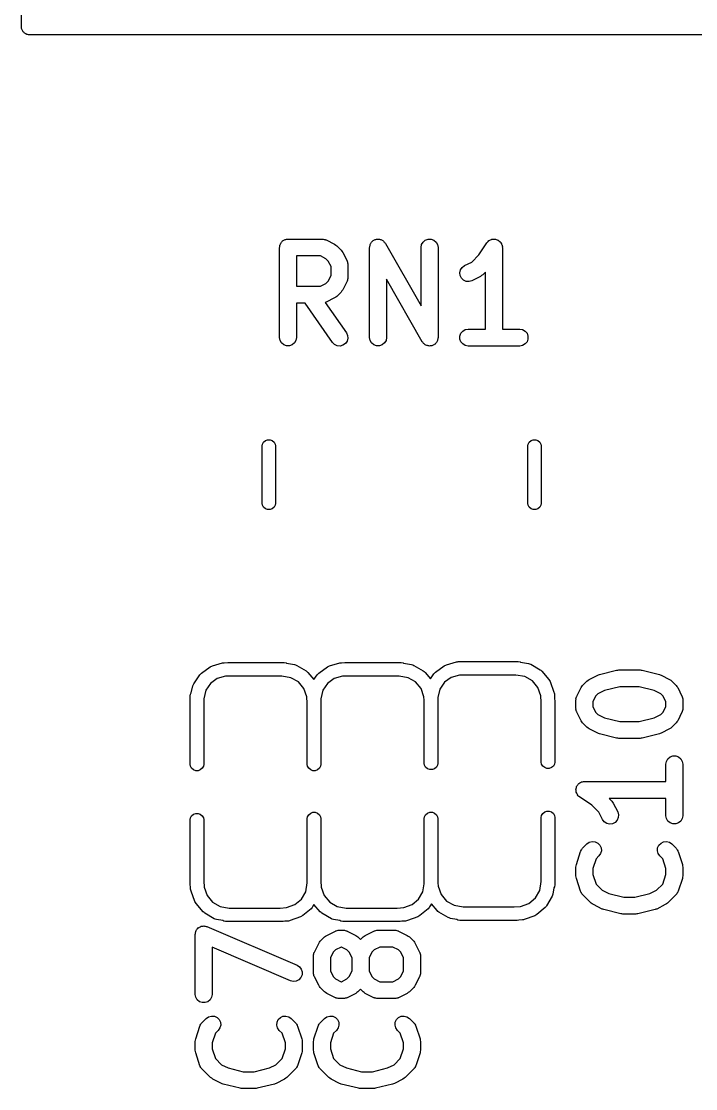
# Model space of a CAD drawing. Extents: x 553.3 to 630.8, y 408.7 to 458.1.
# Drawn here: x 568.7 to 574.69, y 417.38 to 426.87 of the extents above; entities that cross this region are included whole.
import ezdxf

# ---------------------------------------------------------------- set-up
doc = ezdxf.new("R2010")
doc.units = 0
doc.header["$MEASUREMENT"] = 0
doc.layers.add('BLACK', color=7, linetype='CONTINUOUS')

msp = doc.modelspace()

# ---------------------------------------------------------------- linework, layer by layer
at = {"layer": 'BLACK', "linetype": 'CONTINUOUS'}
for p, q in [((568.703, 426.837), (568.703, 438.821)), ((568.703, 426.811), (568.703, 426.837)), ((568.705, 426.805), (568.703, 426.811)), ((568.706, 426.798), (568.705, 426.805)), ((568.71, 426.792), (568.706, 426.798)), ((568.712, 426.786), (568.71, 426.792)), ((568.716, 426.781), (568.712, 426.786)), ((568.72, 426.775), (568.716, 426.781)), ((568.725, 426.771), (568.72, 426.775)), ((568.729, 426.766), (568.725, 426.771)), ((568.735, 426.762), (568.729, 426.766)), ((568.74, 426.758), (568.735, 426.762)), ((568.746, 426.756), (568.74, 426.758)), ((568.752, 426.752), (568.746, 426.756)), ((568.759, 426.751), (568.752, 426.752)), ((568.765, 426.749), (568.759, 426.751)), ((568.771, 426.749), (568.765, 426.749)), ((577.785, 426.749), (568.771, 426.749)), ((568.771, 426.749), (568.771, 426.749)), ((571.013, 424.906), (571.018, 424.911)), ((571.018, 424.911), (571.022, 424.916)), ((571.022, 424.916), (571.028, 424.919)), ((571.028, 424.919), (571.033, 424.923)), ((571.033, 424.923), (571.039, 424.925)), ((571.039, 424.925), (571.045, 424.929)), ((571.045, 424.929), (571.051, 424.93)), ((571.051, 424.93), (571.057, 424.932)), ((571.057, 424.932), (571.064, 424.932)), ((571.064, 424.932), (571.07, 424.933)), ((571.07, 424.933), (571.375, 424.933)), ((571.375, 424.933), (571.379, 424.932)), ((571.379, 424.932), (571.384, 424.933)), ((571.384, 424.933), (571.392, 424.93)), ((571.392, 424.93), (571.401, 424.929)), ((571.401, 424.929), (571.405, 424.926)), ((571.405, 424.926), (571.409, 424.925)), ((571.409, 424.925), (571.485, 424.887)), ((571.813, 424.906), (571.818, 424.911)), ((571.818, 424.911), (571.823, 424.916)), ((571.823, 424.916), (571.828, 424.919)), ((571.828, 424.919), (571.833, 424.923)), ((571.833, 424.923), (571.839, 424.925)), ((571.839, 424.925), (571.845, 424.929)), ((571.845, 424.929), (571.851, 424.93)), ((571.851, 424.93), (571.857, 424.932)), ((571.857, 424.932), (571.864, 424.932)), ((571.864, 424.932), (571.871, 424.933)), ((571.871, 424.933), (571.877, 424.932)), ((571.877, 424.932), (571.884, 424.932)), ((571.884, 424.932), (571.89, 424.93)), ((571.89, 424.93), (571.896, 424.928)), ((571.896, 424.928), (571.902, 424.925)), ((571.902, 424.925), (571.908, 424.923)), ((571.908, 424.923), (571.913, 424.919)), ((571.913, 424.919), (571.919, 424.915)), ((571.919, 424.915), (571.923, 424.91)), ((572.27, 424.906), (572.29, 424.923)), ((572.29, 424.923), (572.315, 424.932)), ((572.315, 424.932), (572.341, 424.932)), ((572.341, 424.932), (572.365, 424.923)), ((572.365, 424.923), (572.385, 424.906)), ((572.842, 424.906), (572.848, 424.912)), ((572.848, 424.912), (572.855, 424.919)), ((572.855, 424.919), (572.858, 424.92)), ((572.858, 424.92), (572.862, 424.923)), ((572.862, 424.923), (572.87, 424.926)), ((572.87, 424.926), (572.878, 424.93)), ((572.878, 424.93), (572.882, 424.931)), ((572.882, 424.931), (572.886, 424.932)), ((572.886, 424.932), (572.895, 424.932)), ((572.895, 424.932), (572.904, 424.933)), ((572.904, 424.933), (572.908, 424.932)), ((572.908, 424.932), (572.912, 424.932)), ((572.912, 424.932), (572.92, 424.929)), ((572.92, 424.929), (572.929, 424.927)), ((572.929, 424.927), (572.933, 424.924)), ((572.933, 424.924), (572.937, 424.923)), ((572.937, 424.923), (572.943, 424.917)), ((572.943, 424.917), (572.951, 424.912)), ((572.951, 424.912), (572.953, 424.909)), ((570.995, 424.858), (570.997, 424.865)), ((570.995, 424.058), (570.995, 424.858)), ((570.997, 424.871), (570.999, 424.877)), ((570.997, 424.865), (570.997, 424.871)), ((570.999, 424.877), (571, 424.884)), ((571, 424.884), (571.003, 424.889)), ((571.003, 424.889), (571.006, 424.896)), ((571.006, 424.896), (571.01, 424.901)), ((571.01, 424.901), (571.013, 424.906)), ((571.485, 424.887), (571.495, 424.88)), ((571.495, 424.88), (571.504, 424.873)), ((571.504, 424.873), (571.543, 424.835)), ((571.543, 424.835), (571.549, 424.825)), ((571.549, 424.825), (571.557, 424.815)), ((571.795, 424.858), (571.797, 424.865)), ((571.795, 424.058), (571.795, 424.858)), ((571.797, 424.871), (571.799, 424.877)), ((571.797, 424.865), (571.797, 424.871)), ((571.799, 424.877), (571.8, 424.884)), ((571.8, 424.884), (571.803, 424.89)), ((571.803, 424.89), (571.806, 424.896)), ((571.806, 424.896), (571.81, 424.901)), ((571.81, 424.901), (571.813, 424.906)), ((571.923, 424.91), (571.928, 424.906)), ((571.928, 424.906), (571.931, 424.9)), ((571.931, 424.9), (571.936, 424.895)), ((571.936, 424.895), (572.253, 424.341)), ((572.253, 424.858), (572.257, 424.884)), ((572.253, 424.341), (572.253, 424.858)), ((572.257, 424.884), (572.27, 424.906)), ((572.385, 424.906), (572.398, 424.884)), ((572.398, 424.884), (572.403, 424.858)), ((572.403, 424.858), (572.403, 424.058)), ((572.765, 424.792), (572.837, 424.9)), ((572.837, 424.9), (572.84, 424.903)), ((572.84, 424.903), (572.842, 424.906)), ((572.953, 424.909), (572.957, 424.906)), ((572.957, 424.906), (572.961, 424.899)), ((572.961, 424.899), (572.966, 424.891)), ((572.966, 424.891), (572.967, 424.887)), ((572.967, 424.887), (572.97, 424.884)), ((572.97, 424.884), (572.971, 424.875)), ((572.971, 424.875), (572.974, 424.866)), ((572.974, 424.866), (572.973, 424.862)), ((572.973, 424.862), (572.974, 424.858)), ((572.974, 424.858), (572.974, 424.133)), ((571.145, 424.783), (571.145, 424.514)), ((571.358, 424.783), (571.145, 424.783)), ((571.407, 424.758), (571.358, 424.783)), ((571.428, 424.737), (571.407, 424.758)), ((571.453, 424.688), (571.428, 424.737)), ((571.557, 424.815), (571.595, 424.739)), ((571.595, 424.739), (571.596, 424.735)), ((571.596, 424.735), (571.598, 424.731)), ((571.598, 424.731), (571.6, 424.723)), ((571.6, 424.723), (571.602, 424.714)), ((572.637, 424.697), (572.702, 424.729)), ((572.702, 424.729), (572.765, 424.792)), ((571.453, 424.609), (571.453, 424.688)), ((571.602, 424.714), (571.602, 424.71)), ((571.602, 424.71), (571.603, 424.706)), ((571.603, 424.706), (571.603, 424.591)), ((572.596, 424.634), (572.602, 424.659)), ((572.599, 424.608), (572.596, 424.634)), ((572.602, 424.659), (572.616, 424.681)), ((572.616, 424.681), (572.637, 424.697)), ((572.824, 424.639), (572.8, 424.615)), ((572.824, 424.133), (572.824, 424.639)), ((571.358, 424.514), (571.407, 424.539)), ((571.407, 424.539), (571.428, 424.56)), ((571.428, 424.56), (571.453, 424.609)), ((571.595, 424.558), (571.557, 424.482)), ((571.596, 424.562), (571.595, 424.558)), ((571.598, 424.566), (571.596, 424.562)), ((571.6, 424.574), (571.598, 424.566)), ((571.602, 424.583), (571.6, 424.574)), ((571.603, 424.591), (571.602, 424.587)), ((571.602, 424.587), (571.602, 424.583)), ((572.263, 424.021), (571.945, 424.576)), ((571.945, 424.576), (571.945, 424.058)), ((572.61, 424.585), (572.599, 424.608)), ((572.629, 424.567), (572.61, 424.585)), ((572.653, 424.557), (572.629, 424.567)), ((572.679, 424.555), (572.653, 424.557)), ((572.704, 424.562), (572.679, 424.555)), ((572.78, 424.601), (572.704, 424.562)), ((572.79, 424.608), (572.78, 424.601)), ((572.8, 424.615), (572.79, 424.608)), ((571.145, 424.514), (571.358, 424.514)), ((571.543, 424.462), (571.504, 424.424)), ((571.549, 424.472), (571.543, 424.462)), ((571.557, 424.482), (571.549, 424.472)), ((571.222, 424.364), (571.145, 424.364)), ((571.145, 424.364), (571.145, 424.058)), ((571.466, 424.015), (571.222, 424.364)), ((571.405, 424.371), (571.402, 424.369)), ((571.402, 424.369), (571.589, 424.101)), ((571.409, 424.372), (571.405, 424.371)), ((571.485, 424.41), (571.409, 424.372)), ((571.495, 424.417), (571.485, 424.41)), ((571.504, 424.424), (571.495, 424.417)), ((571, 424.032), (570.995, 424.058)), ((571.145, 424.058), (571.141, 424.032)), ((571.589, 424.101), (571.6, 424.077)), ((571.6, 424.077), (571.602, 424.052)), ((571.8, 424.032), (571.795, 424.058)), ((571.945, 424.058), (571.941, 424.032)), ((572.403, 424.058), (572.401, 424.051)), ((572.597, 424.071), (572.606, 424.096)), ((572.597, 424.045), (572.597, 424.071)), ((572.606, 424.096), (572.622, 424.116)), ((572.622, 424.116), (572.645, 424.129)), ((572.645, 424.129), (572.67, 424.133)), ((572.67, 424.133), (572.824, 424.133)), ((572.974, 424.133), (573.128, 424.133)), ((573.128, 424.133), (573.153, 424.129)), ((573.153, 424.129), (573.176, 424.116)), ((573.176, 424.116), (573.193, 424.096)), ((573.193, 424.096), (573.201, 424.071)), ((573.201, 424.071), (573.201, 424.045)), ((571.013, 424.01), (571, 424.032)), ((571.033, 423.993), (571.013, 424.01)), ((571.057, 423.984), (571.033, 423.993)), ((571.083, 423.984), (571.057, 423.984)), ((571.108, 423.993), (571.083, 423.984)), ((571.128, 424.01), (571.108, 423.993)), ((571.141, 424.032), (571.128, 424.01)), ((571.485, 423.997), (571.466, 424.015)), ((571.508, 423.986), (571.485, 423.997)), ((571.534, 423.983), (571.508, 423.986)), ((571.559, 423.99), (571.534, 423.983)), ((571.581, 424.005), (571.559, 423.99)), ((571.596, 424.026), (571.581, 424.005)), ((571.602, 424.052), (571.596, 424.026)), ((571.813, 424.01), (571.8, 424.032)), ((571.833, 423.993), (571.813, 424.01)), ((571.857, 423.984), (571.833, 423.993)), ((571.884, 423.984), (571.857, 423.984)), ((571.908, 423.993), (571.884, 423.984)), ((571.928, 424.01), (571.908, 423.993)), ((571.941, 424.032), (571.928, 424.01)), ((572.267, 424.016), (572.263, 424.021)), ((572.27, 424.01), (572.267, 424.016)), ((572.275, 424.006), (572.27, 424.01)), ((572.279, 424.001), (572.275, 424.006)), ((572.285, 423.997), (572.279, 424.001)), ((572.29, 423.993), (572.285, 423.997)), ((572.296, 423.991), (572.29, 423.993)), ((572.302, 423.988), (572.296, 423.991)), ((572.308, 423.987), (572.302, 423.988)), ((572.315, 423.984), (572.308, 423.987)), ((572.321, 423.984), (572.315, 423.984)), ((572.327, 423.983), (572.321, 423.984)), ((572.334, 423.984), (572.327, 423.983)), ((572.341, 423.984), (572.334, 423.984)), ((572.347, 423.986), (572.341, 423.984)), ((572.353, 423.988), (572.347, 423.986)), ((572.359, 423.991), (572.353, 423.988)), ((572.365, 423.993), (572.359, 423.991)), ((572.37, 423.997), (572.365, 423.993)), ((572.376, 424), (572.37, 423.997)), ((572.38, 424.006), (572.376, 424)), ((572.385, 424.01), (572.38, 424.006)), ((572.388, 424.015), (572.385, 424.01)), ((572.392, 424.02), (572.388, 424.015)), ((572.395, 424.027), (572.392, 424.02)), ((572.398, 424.032), (572.395, 424.027)), ((572.399, 424.039), (572.398, 424.032)), ((572.401, 424.045), (572.399, 424.039)), ((572.401, 424.051), (572.401, 424.045)), ((572.606, 424.021), (572.597, 424.045)), ((572.622, 424.001), (572.606, 424.021)), ((572.645, 423.988), (572.622, 424.001)), ((572.67, 423.983), (572.645, 423.988)), ((573.128, 423.983), (572.67, 423.983)), ((573.153, 423.988), (573.128, 423.983)), ((573.176, 424.001), (573.153, 423.988)), ((573.193, 424.021), (573.176, 424.001)), ((573.201, 424.045), (573.193, 424.021)), ((570.84, 423.095), (570.843, 423.111)), ((570.843, 423.111), (570.853, 423.129)), ((570.853, 423.129), (570.87, 423.143)), ((570.87, 423.143), (570.889, 423.15)), ((570.889, 423.15), (570.911, 423.15)), ((570.911, 423.15), (570.93, 423.143)), ((570.93, 423.143), (570.947, 423.129)), ((570.947, 423.129), (570.957, 423.111)), ((570.957, 423.111), (570.96, 423.095)), ((573.2, 423.095), (573.203, 423.111)), ((573.203, 423.111), (573.213, 423.129)), ((573.213, 423.129), (573.23, 423.143)), ((573.23, 423.143), (573.249, 423.15)), ((573.249, 423.15), (573.271, 423.15)), ((573.271, 423.15), (573.29, 423.143)), ((573.29, 423.143), (573.307, 423.129)), ((573.307, 423.129), (573.317, 423.111)), ((573.317, 423.111), (573.32, 423.095)), ((570.84, 422.585), (570.84, 423.095)), ((570.96, 423.095), (570.96, 422.585)), ((573.2, 422.585), (573.2, 423.095)), ((573.32, 423.095), (573.32, 422.585)), ((570.843, 422.569), (570.84, 422.585)), ((570.853, 422.551), (570.843, 422.569)), ((570.87, 422.537), (570.853, 422.551)), ((570.947, 422.551), (570.93, 422.537)), ((570.957, 422.569), (570.947, 422.551)), ((570.96, 422.585), (570.957, 422.569)), ((573.203, 422.569), (573.2, 422.585)), ((573.213, 422.551), (573.203, 422.569)), ((573.23, 422.537), (573.213, 422.551)), ((573.307, 422.551), (573.29, 422.537)), ((573.317, 422.569), (573.307, 422.551)), ((573.32, 422.585), (573.317, 422.569)), ((570.889, 422.53), (570.87, 422.537)), ((570.911, 422.53), (570.889, 422.53)), ((570.93, 422.537), (570.911, 422.53)), ((573.249, 422.53), (573.23, 422.537)), ((573.271, 422.53), (573.249, 422.53)), ((573.29, 422.537), (573.271, 422.53)), ((570.303, 421.076), (570.38, 421.132)), ((570.38, 421.132), (570.399, 421.141)), ((570.38, 421.132), (570.38, 421.132)), ((570.399, 421.141), (570.49, 421.167)), ((570.49, 421.167), (570.498, 421.168)), ((570.498, 421.168), (570.505, 421.169)), ((570.505, 421.169), (570.535, 421.17)), ((570.535, 421.17), (570.537, 421.17)), ((570.537, 421.17), (571.037, 421.17)), ((571.037, 421.17), (571.053, 421.167)), ((571.053, 421.167), (571.057, 421.165)), ((571.057, 421.165), (571.128, 421.152)), ((571.128, 421.152), (571.128, 421.152)), ((571.128, 421.152), (571.138, 421.149)), ((571.138, 421.149), (571.148, 421.145)), ((571.148, 421.145), (571.148, 421.145)), ((571.148, 421.145), (571.232, 421.096)), ((571.343, 421.076), (571.42, 421.132)), ((571.42, 421.132), (571.439, 421.141)), ((571.42, 421.132), (571.42, 421.132)), ((571.439, 421.141), (571.53, 421.167)), ((571.53, 421.167), (571.538, 421.168)), ((571.538, 421.168), (571.545, 421.169)), ((571.545, 421.169), (571.575, 421.17)), ((571.575, 421.17), (571.577, 421.17)), ((571.577, 421.17), (572.077, 421.17)), ((572.077, 421.17), (572.093, 421.167)), ((572.093, 421.167), (572.097, 421.165)), ((572.097, 421.165), (572.168, 421.152)), ((572.168, 421.152), (572.168, 421.152)), ((572.168, 421.152), (572.178, 421.149)), ((572.178, 421.149), (572.188, 421.145)), ((572.188, 421.145), (572.188, 421.145)), ((572.188, 421.145), (572.272, 421.096)), ((572.381, 421.086), (572.458, 421.142)), ((572.458, 421.142), (572.477, 421.151)), ((572.458, 421.142), (572.458, 421.142)), ((572.477, 421.151), (572.568, 421.177)), ((572.568, 421.177), (572.576, 421.178)), ((572.576, 421.178), (572.583, 421.179)), ((572.583, 421.179), (572.613, 421.18)), ((572.613, 421.18), (572.615, 421.18)), ((572.615, 421.18), (573.115, 421.18)), ((573.115, 421.18), (573.131, 421.177)), ((573.131, 421.177), (573.135, 421.175)), ((573.135, 421.175), (573.206, 421.162)), ((573.206, 421.162), (573.206, 421.162)), ((573.206, 421.162), (573.215, 421.159)), ((573.215, 421.159), (573.226, 421.155)), ((573.226, 421.155), (573.226, 421.155)), ((573.226, 421.155), (573.31, 421.106)), ((570.235, 420.982), (570.289, 421.061)), ((570.289, 421.061), (570.303, 421.076)), ((570.303, 421.076), (570.303, 421.076)), ((570.442, 421.028), (570.382, 420.985)), ((570.515, 421.049), (570.442, 421.028)), ((570.552, 421.05), (570.515, 421.049)), ((571.017, 421.05), (570.552, 421.05)), ((571.097, 421.036), (571.017, 421.05)), ((571.163, 420.998), (571.097, 421.036)), ((571.232, 421.096), (571.232, 421.096)), ((571.232, 421.096), (571.239, 421.091)), ((571.239, 421.091), (571.248, 421.083)), ((571.248, 421.083), (571.248, 421.083)), ((571.248, 421.083), (571.301, 421.02)), ((571.301, 421.02), (571.329, 421.061)), ((571.329, 421.061), (571.343, 421.076)), ((571.343, 421.076), (571.343, 421.076)), ((571.482, 421.028), (571.422, 420.985)), ((571.555, 421.049), (571.482, 421.028)), ((571.592, 421.05), (571.555, 421.049)), ((572.057, 421.05), (571.592, 421.05)), ((572.137, 421.036), (572.057, 421.05)), ((572.203, 420.998), (572.137, 421.036)), ((572.272, 421.096), (572.272, 421.096)), ((572.272, 421.096), (572.279, 421.091)), ((572.279, 421.091), (572.288, 421.083)), ((572.288, 421.083), (572.288, 421.083)), ((572.288, 421.083), (572.336, 421.026)), ((572.336, 421.026), (572.367, 421.071)), ((572.367, 421.071), (572.381, 421.086)), ((572.381, 421.086), (572.381, 421.086)), ((572.52, 421.038), (572.46, 420.995)), ((572.593, 421.059), (572.52, 421.038)), ((572.63, 421.06), (572.593, 421.059)), ((573.095, 421.06), (572.63, 421.06)), ((573.175, 421.046), (573.095, 421.06)), ((573.241, 421.008), (573.175, 421.046)), ((573.31, 421.106), (573.31, 421.106)), ((573.31, 421.106), (573.315, 421.102)), ((573.315, 421.102), (573.326, 421.093)), ((573.326, 421.093), (573.326, 421.093)), ((573.326, 421.093), (573.388, 421.019)), ((573.745, 421.02), (573.821, 421.059)), ((573.821, 421.059), (573.829, 421.061)), ((573.829, 421.061), (573.836, 421.064)), ((573.836, 421.064), (573.988, 421.102)), ((573.988, 421.102), (573.998, 421.103)), ((573.998, 421.103), (574.007, 421.105)), ((574.007, 421.105), (574.197, 421.105)), ((574.197, 421.105), (574.206, 421.103)), ((574.206, 421.103), (574.215, 421.102)), ((574.215, 421.102), (574.368, 421.064)), ((574.368, 421.064), (574.375, 421.061)), ((574.375, 421.061), (574.383, 421.059)), ((574.383, 421.059), (574.459, 421.02)), ((570.212, 420.903), (570.227, 420.963)), ((570.227, 420.963), (570.235, 420.982)), ((570.382, 420.985), (570.341, 420.924)), ((571.212, 420.94), (571.163, 420.998)), ((571.238, 420.866), (571.212, 420.94)), ((571.422, 420.985), (571.381, 420.924)), ((572.252, 420.94), (572.203, 420.998)), ((572.278, 420.866), (572.252, 420.94)), ((572.419, 420.934), (572.4, 420.859)), ((572.46, 420.995), (572.419, 420.934)), ((573.29, 420.95), (573.241, 421.008)), ((573.316, 420.876), (573.29, 420.95)), ((573.388, 421.019), (573.399, 421.001)), ((573.399, 421.001), (573.399, 421.001)), ((573.399, 421.001), (573.432, 420.909)), ((573.635, 420.873), (573.673, 420.949)), ((573.673, 420.949), (573.68, 420.958)), ((573.68, 420.958), (573.687, 420.968)), ((573.687, 420.968), (573.725, 421.006)), ((573.725, 421.006), (573.735, 421.013)), ((573.735, 421.013), (573.745, 421.02)), ((574.016, 420.955), (573.88, 420.921)), ((574.188, 420.955), (574.016, 420.955)), ((574.323, 420.921), (574.188, 420.955)), ((574.459, 421.02), (574.469, 421.013)), ((574.469, 421.013), (574.479, 421.006)), ((574.479, 421.006), (574.517, 420.968)), ((574.517, 420.968), (574.524, 420.958)), ((574.524, 420.958), (574.531, 420.949)), ((574.531, 420.949), (574.569, 420.873)), ((570.202, 420.875), (570.205, 420.891)), ((570.202, 420.265), (570.202, 420.875)), ((570.205, 420.891), (570.212, 420.903)), ((570.341, 420.924), (570.322, 420.849)), ((570.322, 420.849), (570.322, 420.265)), ((571.242, 420.809), (571.238, 420.866)), ((571.381, 420.924), (571.362, 420.849)), ((571.362, 420.849), (571.362, 420.265)), ((572.28, 420.837), (572.278, 420.866)), ((572.28, 420.275), (572.28, 420.837)), ((572.4, 420.859), (572.4, 420.84)), ((572.4, 420.84), (572.4, 420.835)), ((572.4, 420.835), (572.402, 420.825)), ((573.32, 420.819), (573.316, 420.876)), ((573.432, 420.909), (573.434, 420.901)), ((573.434, 420.901), (573.436, 420.892)), ((573.436, 420.892), (573.438, 420.845)), ((573.438, 420.845), (573.44, 420.835)), ((573.44, 420.835), (573.44, 420.285)), ((573.627, 420.848), (573.63, 420.856)), ((573.628, 420.843), (573.627, 420.848)), ((573.627, 420.839), (573.628, 420.843)), ((573.627, 420.763), (573.627, 420.839)), ((573.63, 420.856), (573.631, 420.865)), ((573.631, 420.865), (573.634, 420.868)), ((573.634, 420.868), (573.635, 420.873)), ((573.802, 420.871), (573.777, 420.821)), ((573.823, 420.892), (573.802, 420.871)), ((573.88, 420.921), (573.823, 420.892)), ((574.381, 420.892), (574.323, 420.921)), ((574.402, 420.871), (574.381, 420.892)), ((574.427, 420.821), (574.402, 420.871)), ((574.569, 420.873), (574.57, 420.868)), ((574.57, 420.868), (574.572, 420.865)), ((574.572, 420.865), (574.574, 420.856)), ((574.574, 420.856), (574.576, 420.848)), ((574.576, 420.848), (574.576, 420.843)), ((574.576, 420.843), (574.577, 420.839)), ((574.577, 420.839), (574.577, 420.763)), ((571.242, 420.807), (571.242, 420.809)), ((571.242, 420.265), (571.242, 420.807)), ((572.402, 420.825), (572.402, 420.275)), ((573.32, 420.817), (573.32, 420.819)), ((573.32, 420.285), (573.32, 420.817)), ((573.628, 420.759), (573.627, 420.763)), ((573.627, 420.754), (573.628, 420.759)), ((573.63, 420.746), (573.627, 420.754)), ((573.631, 420.737), (573.63, 420.746)), ((573.777, 420.821), (573.777, 420.781)), ((573.777, 420.781), (573.802, 420.731)), ((574.402, 420.731), (574.427, 420.781)), ((574.427, 420.781), (574.427, 420.821)), ((574.574, 420.746), (574.572, 420.737)), ((574.576, 420.754), (574.574, 420.746)), ((574.577, 420.763), (574.576, 420.759)), ((574.576, 420.759), (574.576, 420.754)), ((573.634, 420.733), (573.631, 420.737)), ((573.635, 420.729), (573.634, 420.733)), ((573.673, 420.653), (573.635, 420.729)), ((573.68, 420.643), (573.673, 420.653)), ((573.802, 420.731), (573.823, 420.71)), ((573.823, 420.71), (573.88, 420.681)), ((573.88, 420.681), (574.016, 420.647)), ((574.016, 420.647), (574.188, 420.647)), ((574.188, 420.647), (574.323, 420.681)), ((574.323, 420.681), (574.381, 420.71)), ((574.381, 420.71), (574.402, 420.731)), ((574.531, 420.653), (574.524, 420.643)), ((574.569, 420.729), (574.531, 420.653)), ((574.57, 420.733), (574.569, 420.729)), ((574.572, 420.737), (574.57, 420.733)), ((573.687, 420.634), (573.68, 420.643)), ((573.725, 420.596), (573.687, 420.634)), ((573.735, 420.589), (573.725, 420.596)), ((573.745, 420.581), (573.735, 420.589)), ((573.821, 420.543), (573.745, 420.581)), ((574.459, 420.581), (574.383, 420.543)), ((574.469, 420.589), (574.459, 420.581)), ((574.479, 420.596), (574.469, 420.589)), ((574.517, 420.634), (574.479, 420.596)), ((574.524, 420.643), (574.517, 420.634)), ((573.829, 420.541), (573.821, 420.543)), ((573.836, 420.538), (573.829, 420.541)), ((573.988, 420.5), (573.836, 420.538)), ((573.998, 420.499), (573.988, 420.5)), ((574.007, 420.497), (573.998, 420.499)), ((574.197, 420.497), (574.007, 420.497)), ((574.206, 420.499), (574.197, 420.497)), ((574.215, 420.5), (574.206, 420.499)), ((574.368, 420.538), (574.215, 420.5)), ((574.375, 420.541), (574.368, 420.538)), ((574.383, 420.543), (574.375, 420.541)), ((570.205, 420.249), (570.202, 420.265)), ((570.322, 420.265), (570.319, 420.249)), ((571.245, 420.249), (571.242, 420.265)), ((571.362, 420.265), (571.359, 420.249)), ((572.283, 420.259), (572.28, 420.275)), ((572.402, 420.275), (572.399, 420.259)), ((573.323, 420.269), (573.32, 420.285)), ((573.333, 420.251), (573.323, 420.269)), ((573.437, 420.269), (573.427, 420.251)), ((573.44, 420.285), (573.437, 420.269)), ((574.427, 420.268), (574.431, 420.293)), ((574.427, 420.114), (574.427, 420.268)), ((574.431, 420.293), (574.444, 420.316)), ((574.444, 420.316), (574.464, 420.333)), ((574.464, 420.333), (574.489, 420.341)), ((574.489, 420.341), (574.515, 420.341)), ((574.515, 420.341), (574.539, 420.333)), ((574.539, 420.333), (574.559, 420.316)), ((574.559, 420.316), (574.572, 420.293)), ((574.572, 420.293), (574.577, 420.268)), ((574.577, 420.268), (574.577, 419.81)), ((570.215, 420.231), (570.205, 420.249)), ((570.232, 420.217), (570.215, 420.231)), ((570.251, 420.21), (570.232, 420.217)), ((570.273, 420.21), (570.251, 420.21)), ((570.292, 420.217), (570.273, 420.21)), ((570.309, 420.231), (570.292, 420.217)), ((570.319, 420.249), (570.309, 420.231)), ((571.255, 420.231), (571.245, 420.249)), ((571.272, 420.217), (571.255, 420.231)), ((571.291, 420.21), (571.272, 420.217)), ((571.313, 420.21), (571.291, 420.21)), ((571.332, 420.217), (571.313, 420.21)), ((571.349, 420.231), (571.332, 420.217)), ((571.359, 420.249), (571.349, 420.231)), ((572.293, 420.241), (572.283, 420.259)), ((572.31, 420.227), (572.293, 420.241)), ((572.329, 420.22), (572.31, 420.227)), ((572.353, 420.22), (572.329, 420.22)), ((572.372, 420.227), (572.353, 420.22)), ((572.389, 420.241), (572.372, 420.227)), ((572.399, 420.259), (572.389, 420.241)), ((573.35, 420.237), (573.333, 420.251)), ((573.369, 420.23), (573.35, 420.237)), ((573.391, 420.23), (573.369, 420.23)), ((573.41, 420.237), (573.391, 420.23)), ((573.427, 420.251), (573.41, 420.237)), ((573.636, 420.073), (573.637, 420.077)), ((573.637, 420.077), (573.643, 420.083)), ((573.643, 420.083), (573.648, 420.091)), ((573.648, 420.091), (573.651, 420.093)), ((573.651, 420.093), (573.654, 420.096)), ((573.654, 420.096), (573.661, 420.101)), ((573.661, 420.101), (573.669, 420.106)), ((573.669, 420.106), (573.673, 420.107)), ((573.673, 420.107), (573.676, 420.11)), ((573.676, 420.11), (573.685, 420.111)), ((573.685, 420.111), (573.694, 420.114)), ((573.694, 420.114), (573.698, 420.113)), ((573.698, 420.113), (573.702, 420.114)), ((573.702, 420.114), (574.427, 420.114)), ((573.627, 420.044), (573.628, 420.048)), ((573.628, 420.035), (573.627, 420.044)), ((573.628, 420.052), (573.631, 420.06)), ((573.628, 420.048), (573.628, 420.052)), ((573.628, 420.026), (573.628, 420.035)), ((573.629, 420.022), (573.628, 420.026)), ((573.63, 420.018), (573.629, 420.022)), ((573.634, 420.01), (573.63, 420.018)), ((573.631, 420.06), (573.633, 420.069)), ((573.633, 420.069), (573.636, 420.073)), ((573.637, 420.002), (573.634, 420.01)), ((573.64, 419.998), (573.637, 420.002)), ((573.641, 419.995), (573.64, 419.998)), ((573.648, 419.988), (573.641, 419.995)), ((573.654, 419.982), (573.648, 419.988)), ((573.657, 419.98), (573.654, 419.982)), ((573.66, 419.977), (573.657, 419.98)), ((573.768, 419.905), (573.66, 419.977)), ((573.831, 419.842), (573.768, 419.905)), ((574.427, 419.964), (573.921, 419.964)), ((573.921, 419.964), (573.945, 419.94)), ((573.945, 419.94), (573.952, 419.93)), ((573.952, 419.93), (573.959, 419.92)), ((573.959, 419.92), (573.998, 419.844)), ((574.427, 419.81), (574.427, 419.964)), ((570.202, 419.775), (570.205, 419.791)), ((570.205, 419.791), (570.215, 419.809)), ((570.215, 419.809), (570.232, 419.823)), ((570.232, 419.823), (570.251, 419.83)), ((570.251, 419.83), (570.273, 419.83)), ((570.273, 419.83), (570.292, 419.823)), ((570.292, 419.823), (570.309, 419.809)), ((570.309, 419.809), (570.319, 419.791)), ((570.319, 419.791), (570.322, 419.775)), ((571.242, 419.785), (571.245, 419.801)), ((571.245, 419.801), (571.255, 419.819)), ((571.255, 419.819), (571.272, 419.833)), ((571.272, 419.833), (571.291, 419.84)), ((571.291, 419.84), (571.313, 419.84)), ((571.313, 419.84), (571.332, 419.833)), ((571.332, 419.833), (571.349, 419.819)), ((571.349, 419.819), (571.359, 419.801)), ((571.359, 419.801), (571.362, 419.785)), ((572.28, 419.785), (572.283, 419.801)), ((572.283, 419.801), (572.293, 419.819)), ((572.293, 419.819), (572.31, 419.833)), ((572.31, 419.833), (572.329, 419.84)), ((572.329, 419.84), (572.353, 419.84)), ((572.353, 419.84), (572.372, 419.833)), ((572.372, 419.833), (572.389, 419.819)), ((572.389, 419.819), (572.399, 419.801)), ((572.399, 419.801), (572.402, 419.785)), ((573.32, 419.795), (573.323, 419.811)), ((573.32, 419.225), (573.32, 419.795)), ((573.323, 419.811), (573.333, 419.829)), ((573.333, 419.829), (573.35, 419.843)), ((573.35, 419.843), (573.369, 419.85)), ((573.369, 419.85), (573.391, 419.85)), ((573.391, 419.85), (573.41, 419.843)), ((573.41, 419.843), (573.427, 419.829)), ((573.427, 419.829), (573.437, 419.811)), ((573.437, 419.811), (573.44, 419.795)), ((573.44, 419.795), (573.44, 419.195)), ((573.863, 419.777), (573.831, 419.842)), ((574.003, 419.793), (573.993, 419.769)), ((573.998, 419.844), (574.005, 419.819)), ((574.005, 419.819), (574.003, 419.793)), ((574.431, 419.785), (574.427, 419.81)), ((574.577, 419.81), (574.572, 419.785)), ((570.202, 419.195), (570.202, 419.775)), ((570.322, 419.775), (570.322, 419.233)), ((571.242, 419.215), (571.242, 419.785)), ((571.362, 419.785), (571.362, 419.233)), ((572.28, 419.205), (572.28, 419.785)), ((572.402, 419.785), (572.402, 419.213)), ((573.879, 419.756), (573.863, 419.777)), ((573.901, 419.742), (573.879, 419.756)), ((573.926, 419.736), (573.901, 419.742)), ((573.952, 419.739), (573.926, 419.736)), ((573.975, 419.75), (573.952, 419.739)), ((573.993, 419.769), (573.975, 419.75)), ((574.444, 419.762), (574.431, 419.785)), ((574.464, 419.746), (574.444, 419.762)), ((574.489, 419.737), (574.464, 419.746)), ((574.515, 419.737), (574.489, 419.737)), ((574.539, 419.746), (574.515, 419.737)), ((574.559, 419.762), (574.539, 419.746)), ((574.572, 419.785), (574.559, 419.762)), ((573.672, 419.499), (573.677, 419.507)), ((573.677, 419.507), (573.681, 419.514)), ((573.681, 419.514), (573.684, 419.517)), ((573.684, 419.517), (573.687, 419.521)), ((573.687, 419.521), (573.725, 419.559)), ((573.725, 419.559), (573.746, 419.574)), ((573.746, 419.574), (573.772, 419.58)), ((573.772, 419.58), (573.798, 419.578)), ((573.798, 419.578), (573.821, 419.567)), ((573.821, 419.567), (573.84, 419.549)), ((573.84, 419.549), (573.851, 419.525)), ((573.851, 419.525), (573.853, 419.499)), ((574.351, 419.499), (574.353, 419.525)), ((574.353, 419.525), (574.364, 419.549)), ((574.364, 419.549), (574.383, 419.567)), ((574.383, 419.567), (574.406, 419.578)), ((574.406, 419.578), (574.432, 419.58)), ((574.432, 419.58), (574.457, 419.574)), ((574.457, 419.574), (574.479, 419.559)), ((574.479, 419.559), (574.517, 419.521)), ((574.517, 419.521), (574.519, 419.517)), ((574.519, 419.517), (574.523, 419.514)), ((574.523, 419.514), (574.527, 419.507)), ((574.527, 419.507), (574.532, 419.499)), ((573.631, 419.377), (573.669, 419.491)), ((573.669, 419.491), (573.671, 419.495)), ((573.671, 419.495), (573.672, 419.499)), ((573.806, 419.427), (573.777, 419.341)), ((573.831, 419.453), (573.806, 419.427)), ((573.846, 419.474), (573.831, 419.453)), ((573.853, 419.499), (573.846, 419.474)), ((574.358, 419.474), (574.351, 419.499)), ((574.373, 419.453), (574.358, 419.474)), ((574.398, 419.427), (574.373, 419.453)), ((574.427, 419.341), (574.398, 419.427)), ((574.532, 419.499), (574.533, 419.495)), ((574.533, 419.495), (574.535, 419.491)), ((574.535, 419.491), (574.573, 419.377)), ((573.627, 419.353), (573.629, 419.365)), ((573.627, 419.277), (573.627, 419.353)), ((573.629, 419.365), (573.631, 419.377)), ((573.777, 419.341), (573.777, 419.289)), ((574.427, 419.289), (574.427, 419.341)), ((574.573, 419.377), (574.575, 419.365)), ((574.575, 419.365), (574.577, 419.353)), ((574.577, 419.353), (574.577, 419.277)), ((570.322, 419.233), (570.322, 419.231)), ((570.322, 419.231), (570.326, 419.174)), ((571.362, 419.233), (571.362, 419.231)), ((571.362, 419.231), (571.366, 419.174)), ((573.306, 419.145), (573.32, 419.225)), ((573.629, 419.265), (573.627, 419.277)), ((573.631, 419.253), (573.629, 419.265)), ((573.669, 419.139), (573.631, 419.253)), ((573.777, 419.289), (573.806, 419.203)), ((574.398, 419.203), (574.427, 419.289)), ((574.573, 419.253), (574.535, 419.139)), ((574.575, 419.265), (574.573, 419.253)), ((574.577, 419.277), (574.575, 419.265)), ((570.205, 419.179), (570.202, 419.195)), ((570.205, 419.178), (570.205, 419.179)), ((570.206, 419.158), (570.205, 419.178)), ((570.208, 419.149), (570.206, 419.158)), ((570.21, 419.141), (570.208, 419.149)), ((570.243, 419.049), (570.21, 419.141)), ((570.326, 419.174), (570.352, 419.1)), ((571.19, 419.069), (571.228, 419.135)), ((571.228, 419.135), (571.242, 419.215)), ((571.366, 419.174), (571.392, 419.1)), ((572.23, 419.069), (572.268, 419.135)), ((572.268, 419.135), (572.28, 419.204)), ((572.28, 419.204), (572.28, 419.205)), ((572.402, 419.213), (572.404, 419.184)), ((572.404, 419.184), (572.43, 419.11)), ((573.268, 419.079), (573.306, 419.145)), ((573.432, 419.17), (573.422, 419.114)), ((573.437, 419.179), (573.432, 419.17)), ((573.44, 419.195), (573.437, 419.179)), ((573.671, 419.135), (573.669, 419.139)), ((573.672, 419.131), (573.671, 419.135)), ((573.677, 419.124), (573.672, 419.131)), ((573.806, 419.203), (573.861, 419.148)), ((573.861, 419.148), (573.919, 419.119)), ((574.285, 419.119), (574.343, 419.148)), ((574.343, 419.148), (574.398, 419.203)), ((574.532, 419.131), (574.527, 419.124)), ((574.533, 419.135), (574.532, 419.131)), ((574.535, 419.139), (574.533, 419.135)), ((570.254, 419.031), (570.243, 419.049)), ((570.243, 419.049), (570.243, 419.049)), ((570.352, 419.1), (570.401, 419.042)), ((570.401, 419.042), (570.467, 419.004)), ((571.132, 419.02), (571.19, 419.069)), ((571.392, 419.1), (571.441, 419.042)), ((571.441, 419.042), (571.507, 419.004)), ((572.172, 419.02), (572.23, 419.069)), ((572.43, 419.11), (572.479, 419.052)), ((572.479, 419.052), (572.545, 419.014)), ((573.21, 419.03), (573.268, 419.079)), ((573.415, 419.094), (573.366, 419.01)), ((573.418, 419.103), (573.415, 419.094)), ((573.415, 419.094), (573.415, 419.094)), ((573.422, 419.114), (573.418, 419.103)), ((573.422, 419.114), (573.422, 419.114)), ((573.681, 419.116), (573.677, 419.124)), ((573.684, 419.113), (573.681, 419.116)), ((573.687, 419.11), (573.684, 419.113)), ((573.763, 419.034), (573.687, 419.11)), ((573.773, 419.027), (573.763, 419.034)), ((573.919, 419.119), (574.054, 419.085)), ((574.054, 419.085), (574.15, 419.085)), ((574.15, 419.085), (574.285, 419.119)), ((574.441, 419.034), (574.431, 419.027)), ((574.517, 419.11), (574.441, 419.034)), ((574.519, 419.113), (574.517, 419.11)), ((574.523, 419.116), (574.519, 419.113)), ((574.527, 419.124), (574.523, 419.116)), ((570.316, 418.957), (570.254, 419.031)), ((570.325, 418.95), (570.316, 418.957)), ((570.316, 418.957), (570.316, 418.957)), ((570.332, 418.944), (570.325, 418.95)), ((570.416, 418.895), (570.332, 418.944)), ((570.332, 418.944), (570.332, 418.944)), ((570.467, 419.004), (570.547, 418.99)), ((570.547, 418.99), (570.999, 418.99)), ((570.999, 418.99), (571.001, 418.99)), ((571.001, 418.99), (571.058, 418.994)), ((571.058, 418.994), (571.132, 419.02)), ((571.275, 418.984), (571.201, 418.922)), ((571.284, 418.994), (571.275, 418.984)), ((571.275, 418.984), (571.275, 418.984)), ((571.288, 419), (571.284, 418.994)), ((571.301, 419.022), (571.288, 419)), ((571.288, 419), (571.288, 419)), ((571.356, 418.957), (571.301, 419.022)), ((571.365, 418.95), (571.356, 418.957)), ((571.356, 418.957), (571.356, 418.957)), ((571.372, 418.944), (571.365, 418.95)), ((571.456, 418.895), (571.372, 418.944)), ((571.372, 418.944), (571.372, 418.944)), ((571.507, 419.004), (571.587, 418.99)), ((571.587, 418.99), (572.039, 418.99)), ((572.039, 418.99), (572.041, 418.99)), ((572.041, 418.99), (572.098, 418.994)), ((572.098, 418.994), (572.172, 419.02)), ((572.315, 418.984), (572.241, 418.922)), ((572.324, 418.994), (572.315, 418.984)), ((572.315, 418.984), (572.315, 418.984)), ((572.328, 419), (572.324, 418.994)), ((572.344, 419.027), (572.328, 419)), ((572.328, 419), (572.328, 419)), ((572.394, 418.967), (572.344, 419.027)), ((572.402, 418.96), (572.394, 418.967)), ((572.394, 418.967), (572.394, 418.967)), ((572.41, 418.954), (572.402, 418.96)), ((572.494, 418.905), (572.41, 418.954)), ((572.41, 418.954), (572.41, 418.954)), ((572.545, 419.014), (572.625, 419)), ((572.625, 419), (573.077, 419)), ((573.077, 419), (573.079, 419)), ((573.079, 419), (573.136, 419.004)), ((573.136, 419.004), (573.21, 419.03)), ((573.353, 418.994), (573.279, 418.932)), ((573.362, 419.004), (573.353, 418.994)), ((573.353, 418.994), (573.353, 418.994)), ((573.366, 419.01), (573.362, 419.004)), ((573.366, 419.01), (573.366, 419.01)), ((573.783, 419.02), (573.773, 419.027)), ((573.859, 418.981), (573.783, 419.02)), ((573.867, 418.979), (573.859, 418.981)), ((573.874, 418.976), (573.867, 418.979)), ((574.027, 418.938), (573.874, 418.976)), ((574.036, 418.937), (574.027, 418.938)), ((574.045, 418.935), (574.036, 418.937)), ((574.168, 418.937), (574.159, 418.935)), ((574.177, 418.938), (574.168, 418.937)), ((574.33, 418.976), (574.177, 418.938)), ((574.337, 418.979), (574.33, 418.976)), ((574.345, 418.981), (574.337, 418.979)), ((574.421, 419.02), (574.345, 418.981)), ((574.431, 419.027), (574.421, 419.02)), ((570.423, 418.892), (570.416, 418.895)), ((570.416, 418.895), (570.416, 418.895)), ((570.436, 418.888), (570.423, 418.892)), ((570.492, 418.878), (570.436, 418.888)), ((570.436, 418.888), (570.436, 418.888)), ((570.501, 418.873), (570.492, 418.878)), ((570.517, 418.87), (570.501, 418.873)), ((571.027, 418.87), (570.517, 418.87)), ((571.042, 418.873), (571.027, 418.87)), ((571.074, 418.874), (571.042, 418.873)), ((571.083, 418.876), (571.074, 418.874)), ((571.091, 418.878), (571.083, 418.876)), ((571.183, 418.911), (571.091, 418.878)), ((571.201, 418.922), (571.183, 418.911)), ((571.183, 418.911), (571.183, 418.911)), ((571.463, 418.892), (571.456, 418.895)), ((571.456, 418.895), (571.456, 418.895)), ((571.476, 418.888), (571.463, 418.892)), ((571.532, 418.878), (571.476, 418.888)), ((571.476, 418.888), (571.476, 418.888)), ((571.541, 418.873), (571.532, 418.878)), ((571.557, 418.87), (571.541, 418.873)), ((572.067, 418.87), (571.557, 418.87)), ((572.082, 418.873), (572.067, 418.87)), ((572.114, 418.874), (572.082, 418.873)), ((572.123, 418.876), (572.114, 418.874)), ((572.131, 418.878), (572.123, 418.876)), ((572.223, 418.911), (572.131, 418.878)), ((572.241, 418.922), (572.223, 418.911)), ((572.223, 418.911), (572.223, 418.911)), ((572.502, 418.902), (572.494, 418.905)), ((572.494, 418.905), (572.494, 418.905)), ((572.514, 418.898), (572.502, 418.902)), ((572.57, 418.888), (572.514, 418.898)), ((572.514, 418.898), (572.514, 418.898)), ((572.579, 418.883), (572.57, 418.888)), ((572.595, 418.88), (572.579, 418.883)), ((573.105, 418.88), (572.595, 418.88)), ((573.12, 418.883), (573.105, 418.88)), ((573.152, 418.884), (573.12, 418.883)), ((573.161, 418.886), (573.152, 418.884)), ((573.169, 418.888), (573.161, 418.886)), ((573.261, 418.921), (573.169, 418.888)), ((573.279, 418.932), (573.261, 418.921)), ((573.261, 418.921), (573.261, 418.921)), ((574.159, 418.935), (574.045, 418.935)), ((570.247, 418.756), (570.248, 418.764)), ((570.247, 418.222), (570.247, 418.756)), ((570.248, 418.764), (570.249, 418.773)), ((570.249, 418.773), (570.251, 418.777)), ((570.251, 418.781), (570.256, 418.789)), ((570.251, 418.777), (570.251, 418.781)), ((570.256, 418.789), (570.259, 418.797)), ((570.259, 418.797), (570.262, 418.8)), ((570.262, 418.8), (570.264, 418.804)), ((570.264, 418.804), (570.271, 418.809)), ((570.271, 418.809), (570.277, 418.816)), ((570.277, 418.816), (570.281, 418.818)), ((570.281, 418.818), (570.284, 418.821)), ((570.284, 418.821), (570.293, 418.824)), ((570.293, 418.824), (570.3, 418.828)), ((570.3, 418.828), (570.305, 418.828)), ((570.305, 418.828), (570.309, 418.83)), ((570.309, 418.83), (570.318, 418.83)), ((570.318, 418.83), (570.326, 418.831)), ((570.326, 418.831), (570.33, 418.83)), ((570.33, 418.83), (570.335, 418.83)), ((570.335, 418.83), (570.343, 418.827)), ((570.343, 418.827), (570.351, 418.825)), ((570.351, 418.825), (571.151, 418.482)), ((571.415, 418.747), (571.491, 418.785)), ((571.491, 418.785), (571.495, 418.786)), ((571.495, 418.786), (571.499, 418.788)), ((571.499, 418.788), (571.507, 418.79)), ((571.507, 418.79), (571.516, 418.792)), ((571.516, 418.792), (571.52, 418.792)), ((571.52, 418.792), (571.524, 418.793)), ((571.524, 418.793), (571.562, 418.793)), ((571.562, 418.793), (571.567, 418.792)), ((571.567, 418.792), (571.571, 418.792)), ((571.571, 418.792), (571.579, 418.79)), ((571.579, 418.79), (571.588, 418.788)), ((571.588, 418.788), (571.592, 418.786)), ((571.592, 418.786), (571.596, 418.785)), ((571.596, 418.785), (571.672, 418.747)), ((571.757, 418.747), (571.834, 418.785)), ((571.834, 418.785), (571.838, 418.786)), ((571.838, 418.786), (571.841, 418.788)), ((571.841, 418.788), (571.85, 418.79)), ((571.85, 418.79), (571.859, 418.792)), ((571.859, 418.792), (571.863, 418.792)), ((571.863, 418.792), (571.867, 418.793)), ((571.867, 418.793), (572.02, 418.793)), ((572.02, 418.793), (572.024, 418.792)), ((572.024, 418.792), (572.028, 418.792)), ((572.028, 418.792), (572.037, 418.79)), ((572.037, 418.79), (572.045, 418.788)), ((572.045, 418.788), (572.049, 418.786)), ((572.049, 418.786), (572.053, 418.785)), ((572.053, 418.785), (572.129, 418.747)), ((571.305, 418.599), (571.343, 418.675)), ((571.343, 418.675), (571.35, 418.685)), ((571.35, 418.685), (571.357, 418.694)), ((571.357, 418.694), (571.395, 418.733)), ((571.395, 418.733), (571.405, 418.739)), ((571.405, 418.739), (571.415, 418.747)), ((571.672, 418.747), (571.682, 418.739)), ((571.682, 418.739), (571.692, 418.733)), ((571.692, 418.733), (571.715, 418.709)), ((571.715, 418.709), (571.738, 418.733)), ((571.738, 418.733), (571.748, 418.739)), ((571.748, 418.739), (571.757, 418.747)), ((572.129, 418.747), (572.139, 418.739)), ((572.139, 418.739), (572.149, 418.733)), ((572.149, 418.733), (572.187, 418.694)), ((572.187, 418.694), (572.194, 418.685)), ((572.194, 418.685), (572.201, 418.675)), ((572.201, 418.675), (572.239, 418.599)), ((571.092, 418.344), (570.397, 418.642)), ((570.397, 418.642), (570.397, 418.222)), ((571.297, 418.574), (571.3, 418.582)), ((571.298, 418.569), (571.297, 418.574)), ((571.297, 418.565), (571.298, 418.569)), ((571.297, 418.413), (571.297, 418.565)), ((571.3, 418.582), (571.301, 418.591)), ((571.301, 418.591), (571.304, 418.595)), ((571.304, 418.595), (571.305, 418.599)), ((571.472, 418.597), (571.447, 418.548)), ((571.493, 418.618), (571.472, 418.597)), ((571.542, 418.643), (571.493, 418.618)), ((571.545, 418.643), (571.542, 418.643)), ((571.594, 418.618), (571.545, 418.643)), ((571.615, 418.597), (571.594, 418.618)), ((571.64, 418.548), (571.615, 418.597)), ((571.814, 418.597), (571.79, 418.548)), ((571.835, 418.618), (571.814, 418.597)), ((571.885, 418.643), (571.835, 418.618)), ((572.002, 418.643), (571.885, 418.643)), ((572.051, 418.618), (572.002, 418.643)), ((572.072, 418.597), (572.051, 418.618)), ((572.097, 418.548), (572.072, 418.597)), ((572.239, 418.599), (572.24, 418.595)), ((572.24, 418.595), (572.242, 418.591)), ((572.242, 418.591), (572.244, 418.582)), ((572.244, 418.582), (572.246, 418.574)), ((572.246, 418.574), (572.246, 418.569)), ((572.246, 418.569), (572.247, 418.565)), ((572.247, 418.565), (572.247, 418.413)), ((571.151, 418.482), (571.173, 418.468)), ((571.173, 418.468), (571.189, 418.447)), ((571.447, 418.548), (571.447, 418.431)), ((571.64, 418.431), (571.64, 418.548)), ((571.79, 418.548), (571.79, 418.431)), ((572.097, 418.431), (572.097, 418.548)), ((571.185, 418.372), (571.167, 418.353)), ((571.195, 418.396), (571.185, 418.372)), ((571.189, 418.447), (571.196, 418.422)), ((571.196, 418.422), (571.195, 418.396)), ((571.298, 418.409), (571.297, 418.413)), ((571.297, 418.404), (571.298, 418.409)), ((571.3, 418.396), (571.297, 418.404)), ((571.301, 418.387), (571.3, 418.396)), ((571.304, 418.383), (571.301, 418.387)), ((571.305, 418.379), (571.304, 418.383)), ((571.343, 418.303), (571.305, 418.379)), ((571.447, 418.431), (571.472, 418.381)), ((571.472, 418.381), (571.493, 418.36)), ((571.594, 418.36), (571.615, 418.381)), ((571.615, 418.381), (571.64, 418.431)), ((571.79, 418.431), (571.814, 418.381)), ((571.814, 418.381), (571.835, 418.36)), ((572.051, 418.36), (572.072, 418.381)), ((572.072, 418.381), (572.097, 418.431)), ((572.239, 418.379), (572.201, 418.303)), ((572.24, 418.383), (572.239, 418.379)), ((572.242, 418.387), (572.24, 418.383)), ((572.244, 418.396), (572.242, 418.387)), ((572.246, 418.404), (572.244, 418.396)), ((572.247, 418.413), (572.246, 418.409)), ((572.246, 418.409), (572.246, 418.404)), ((571.118, 418.338), (571.092, 418.344)), ((571.144, 418.341), (571.118, 418.338)), ((571.167, 418.353), (571.144, 418.341)), ((571.35, 418.293), (571.343, 418.303)), ((571.357, 418.284), (571.35, 418.293)), ((571.395, 418.246), (571.357, 418.284)), ((571.493, 418.36), (571.542, 418.335)), ((571.542, 418.335), (571.545, 418.335)), ((571.545, 418.335), (571.594, 418.36)), ((571.835, 418.36), (571.885, 418.335)), ((571.885, 418.335), (572.002, 418.335)), ((572.002, 418.335), (572.051, 418.36)), ((572.187, 418.284), (572.149, 418.246)), ((572.194, 418.293), (572.187, 418.284)), ((572.201, 418.303), (572.194, 418.293)), ((570.251, 418.197), (570.247, 418.222)), ((570.264, 418.174), (570.251, 418.197)), ((570.392, 418.197), (570.379, 418.174)), ((570.397, 418.222), (570.392, 418.197)), ((571.405, 418.239), (571.395, 418.246)), ((571.415, 418.231), (571.405, 418.239)), ((571.491, 418.193), (571.415, 418.231)), ((571.495, 418.192), (571.491, 418.193)), ((571.499, 418.19), (571.495, 418.192)), ((571.507, 418.188), (571.499, 418.19)), ((571.516, 418.186), (571.507, 418.188)), ((571.52, 418.186), (571.516, 418.186)), ((571.524, 418.185), (571.52, 418.186)), ((571.562, 418.185), (571.524, 418.185)), ((571.567, 418.186), (571.562, 418.185)), ((571.571, 418.186), (571.567, 418.186)), ((571.579, 418.188), (571.571, 418.186)), ((571.588, 418.19), (571.579, 418.188)), ((571.592, 418.192), (571.588, 418.19)), ((571.596, 418.193), (571.592, 418.192)), ((571.672, 418.231), (571.596, 418.193)), ((571.682, 418.239), (571.672, 418.231)), ((571.692, 418.246), (571.682, 418.239)), ((571.715, 418.269), (571.692, 418.246)), ((571.738, 418.246), (571.715, 418.269)), ((571.748, 418.239), (571.738, 418.246)), ((571.757, 418.231), (571.748, 418.239)), ((571.834, 418.193), (571.757, 418.231)), ((571.838, 418.192), (571.834, 418.193)), ((571.841, 418.19), (571.838, 418.192)), ((571.85, 418.188), (571.841, 418.19)), ((571.859, 418.186), (571.85, 418.188)), ((571.863, 418.186), (571.859, 418.186)), ((571.867, 418.185), (571.863, 418.186)), ((572.02, 418.185), (571.867, 418.185)), ((572.024, 418.186), (572.02, 418.185)), ((572.028, 418.186), (572.024, 418.186)), ((572.037, 418.188), (572.028, 418.186)), ((572.045, 418.19), (572.037, 418.188)), ((572.049, 418.192), (572.045, 418.19)), ((572.053, 418.193), (572.049, 418.192)), ((572.129, 418.231), (572.053, 418.193)), ((572.139, 418.239), (572.129, 418.231)), ((572.149, 418.246), (572.139, 418.239)), ((570.284, 418.157), (570.264, 418.174)), ((570.309, 418.149), (570.284, 418.157)), ((570.335, 418.149), (570.309, 418.149)), ((570.359, 418.157), (570.335, 418.149)), ((570.379, 418.174), (570.359, 418.157)), ((570.307, 417.971), (570.345, 418.009)), ((570.345, 418.009), (570.366, 418.024)), ((570.366, 418.024), (570.392, 418.03)), ((570.392, 418.03), (570.418, 418.028)), ((570.418, 418.028), (570.441, 418.017)), ((570.441, 418.017), (570.46, 417.999)), ((570.46, 417.999), (570.471, 417.975)), ((570.973, 417.975), (570.984, 417.999)), ((570.984, 417.999), (571.003, 418.017)), ((571.003, 418.017), (571.026, 418.028)), ((571.026, 418.028), (571.052, 418.03)), ((571.052, 418.03), (571.077, 418.024)), ((571.077, 418.024), (571.099, 418.009)), ((571.099, 418.009), (571.137, 417.971)), ((571.357, 417.971), (571.395, 418.009)), ((571.395, 418.009), (571.416, 418.024)), ((571.416, 418.024), (571.442, 418.03)), ((571.442, 418.03), (571.468, 418.028)), ((571.468, 418.028), (571.491, 418.017)), ((571.491, 418.017), (571.51, 417.999)), ((571.51, 417.999), (571.521, 417.975)), ((572.023, 417.975), (572.034, 417.999)), ((572.034, 417.999), (572.053, 418.017)), ((572.053, 418.017), (572.076, 418.028)), ((572.076, 418.028), (572.102, 418.03)), ((572.102, 418.03), (572.127, 418.024)), ((572.127, 418.024), (572.149, 418.009)), ((572.149, 418.009), (572.187, 417.971)), ((570.251, 417.827), (570.289, 417.941)), ((570.289, 417.941), (570.291, 417.945)), ((570.291, 417.945), (570.292, 417.949)), ((570.292, 417.949), (570.297, 417.957)), ((570.297, 417.957), (570.301, 417.964)), ((570.301, 417.964), (570.304, 417.967)), ((570.304, 417.967), (570.307, 417.971)), ((570.451, 417.903), (570.426, 417.877)), ((570.466, 417.924), (570.451, 417.903)), ((570.473, 417.949), (570.466, 417.924)), ((570.471, 417.975), (570.473, 417.949)), ((570.971, 417.949), (570.973, 417.975)), ((570.978, 417.924), (570.971, 417.949)), ((570.993, 417.903), (570.978, 417.924)), ((571.018, 417.877), (570.993, 417.903)), ((571.137, 417.971), (571.139, 417.967)), ((571.139, 417.967), (571.143, 417.964)), ((571.143, 417.964), (571.147, 417.957)), ((571.147, 417.957), (571.152, 417.949)), ((571.152, 417.949), (571.153, 417.945)), ((571.153, 417.945), (571.155, 417.941)), ((571.155, 417.941), (571.193, 417.827)), ((571.301, 417.827), (571.339, 417.941)), ((571.339, 417.941), (571.341, 417.945)), ((571.341, 417.945), (571.342, 417.949)), ((571.342, 417.949), (571.347, 417.957)), ((571.347, 417.957), (571.351, 417.964)), ((571.351, 417.964), (571.354, 417.967)), ((571.354, 417.967), (571.357, 417.971)), ((571.501, 417.903), (571.476, 417.877)), ((571.516, 417.924), (571.501, 417.903)), ((571.523, 417.949), (571.516, 417.924)), ((571.521, 417.975), (571.523, 417.949)), ((572.021, 417.949), (572.023, 417.975)), ((572.028, 417.924), (572.021, 417.949)), ((572.043, 417.903), (572.028, 417.924)), ((572.068, 417.877), (572.043, 417.903)), ((572.187, 417.971), (572.189, 417.967)), ((572.189, 417.967), (572.193, 417.964)), ((572.193, 417.964), (572.197, 417.957)), ((572.197, 417.957), (572.202, 417.949)), ((572.202, 417.949), (572.203, 417.945)), ((572.203, 417.945), (572.205, 417.941)), ((572.205, 417.941), (572.243, 417.827)), ((570.247, 417.803), (570.249, 417.815)), ((570.247, 417.727), (570.247, 417.803)), ((570.249, 417.815), (570.251, 417.827)), ((570.426, 417.877), (570.397, 417.791)), ((571.047, 417.791), (571.018, 417.877)), ((571.193, 417.827), (571.195, 417.815)), ((571.195, 417.815), (571.197, 417.803)), ((571.197, 417.803), (571.197, 417.727)), ((571.297, 417.803), (571.299, 417.815)), ((571.297, 417.727), (571.297, 417.803)), ((571.299, 417.815), (571.301, 417.827)), ((571.476, 417.877), (571.447, 417.791)), ((572.097, 417.791), (572.068, 417.877)), ((572.243, 417.827), (572.245, 417.815)), ((572.245, 417.815), (572.247, 417.803)), ((572.247, 417.803), (572.247, 417.727)), ((570.249, 417.715), (570.247, 417.727)), ((570.251, 417.703), (570.249, 417.715)), ((570.397, 417.791), (570.397, 417.739)), ((570.397, 417.739), (570.426, 417.653)), ((571.018, 417.653), (571.047, 417.739)), ((571.047, 417.739), (571.047, 417.791)), ((571.195, 417.715), (571.193, 417.703)), ((571.197, 417.727), (571.195, 417.715)), ((571.299, 417.715), (571.297, 417.727)), ((571.301, 417.703), (571.299, 417.715)), ((571.447, 417.791), (571.447, 417.739)), ((571.447, 417.739), (571.476, 417.653)), ((572.068, 417.653), (572.097, 417.739)), ((572.097, 417.739), (572.097, 417.791)), ((572.245, 417.715), (572.243, 417.703)), ((572.247, 417.727), (572.245, 417.715)), ((570.289, 417.589), (570.251, 417.703)), ((570.426, 417.653), (570.481, 417.598)), ((570.963, 417.598), (571.018, 417.653)), ((571.193, 417.703), (571.155, 417.589)), ((571.339, 417.589), (571.301, 417.703)), ((571.476, 417.653), (571.531, 417.598)), ((572.013, 417.598), (572.068, 417.653)), ((572.243, 417.703), (572.205, 417.589)), ((570.291, 417.585), (570.289, 417.589)), ((570.292, 417.581), (570.291, 417.585)), ((570.297, 417.574), (570.292, 417.581)), ((570.301, 417.566), (570.297, 417.574)), ((570.304, 417.563), (570.301, 417.566)), ((570.307, 417.56), (570.304, 417.563)), ((570.383, 417.484), (570.307, 417.56)), ((570.481, 417.598), (570.539, 417.569)), ((570.539, 417.569), (570.674, 417.535)), ((570.674, 417.535), (570.77, 417.535)), ((570.77, 417.535), (570.905, 417.569)), ((570.905, 417.569), (570.963, 417.598)), ((571.137, 417.56), (571.061, 417.484)), ((571.139, 417.563), (571.137, 417.56)), ((571.143, 417.566), (571.139, 417.563)), ((571.147, 417.574), (571.143, 417.566)), ((571.152, 417.581), (571.147, 417.574)), ((571.153, 417.585), (571.152, 417.581)), ((571.155, 417.589), (571.153, 417.585)), ((571.341, 417.585), (571.339, 417.589)), ((571.342, 417.581), (571.341, 417.585)), ((571.347, 417.574), (571.342, 417.581)), ((571.351, 417.566), (571.347, 417.574)), ((571.354, 417.563), (571.351, 417.566)), ((571.357, 417.56), (571.354, 417.563)), ((571.433, 417.484), (571.357, 417.56)), ((571.531, 417.598), (571.589, 417.569)), ((571.589, 417.569), (571.724, 417.535)), ((571.724, 417.535), (571.82, 417.535)), ((571.82, 417.535), (571.955, 417.569)), ((571.955, 417.569), (572.013, 417.598)), ((572.187, 417.56), (572.111, 417.484)), ((572.189, 417.563), (572.187, 417.56)), ((572.193, 417.566), (572.189, 417.563)), ((572.197, 417.574), (572.193, 417.566)), ((572.202, 417.581), (572.197, 417.574)), ((572.203, 417.585), (572.202, 417.581)), ((572.205, 417.589), (572.203, 417.585)), ((570.393, 417.477), (570.383, 417.484)), ((570.403, 417.47), (570.393, 417.477)), ((570.479, 417.431), (570.403, 417.47)), ((570.487, 417.429), (570.479, 417.431)), ((570.494, 417.426), (570.487, 417.429)), ((570.647, 417.388), (570.494, 417.426)), ((570.95, 417.426), (570.797, 417.388)), ((570.957, 417.429), (570.95, 417.426)), ((570.965, 417.431), (570.957, 417.429)), ((571.041, 417.47), (570.965, 417.431)), ((571.051, 417.477), (571.041, 417.47)), ((571.061, 417.484), (571.051, 417.477)), ((571.443, 417.477), (571.433, 417.484)), ((571.453, 417.47), (571.443, 417.477)), ((571.529, 417.431), (571.453, 417.47)), ((571.537, 417.429), (571.529, 417.431)), ((571.544, 417.426), (571.537, 417.429)), ((571.697, 417.388), (571.544, 417.426)), ((572, 417.426), (571.847, 417.388)), ((572.007, 417.429), (572, 417.426)), ((572.015, 417.431), (572.007, 417.429)), ((572.091, 417.47), (572.015, 417.431)), ((572.101, 417.477), (572.091, 417.47)), ((572.111, 417.484), (572.101, 417.477)), ((570.656, 417.387), (570.647, 417.388)), ((570.665, 417.385), (570.656, 417.387)), ((570.779, 417.385), (570.665, 417.385)), ((570.788, 417.387), (570.779, 417.385)), ((570.797, 417.388), (570.788, 417.387)), ((571.706, 417.387), (571.697, 417.388)), ((571.715, 417.385), (571.706, 417.387)), ((571.829, 417.385), (571.715, 417.385)), ((571.838, 417.387), (571.829, 417.385)), ((571.847, 417.388), (571.838, 417.387))]:
    msp.add_line(p, q, dxfattribs=at)

doc.saveas('drawing.dxf')
